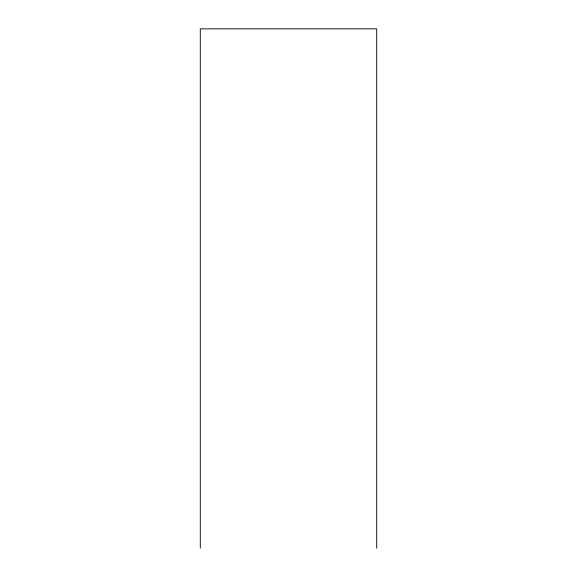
<?xml version="1.0" encoding="UTF-8"?>
<svg xmlns="http://www.w3.org/2000/svg" width="577" height="577" viewBox="0 0 577 577"><rect width="100%" height="100%" fill="white"/><g stroke="black" fill="none" stroke-linecap="round" stroke-linejoin="round"><path stroke-width="0.87" d="M376.709 548.15L376.709 28.85L200.291 28.85L200.291 548.15"/></g></svg>
